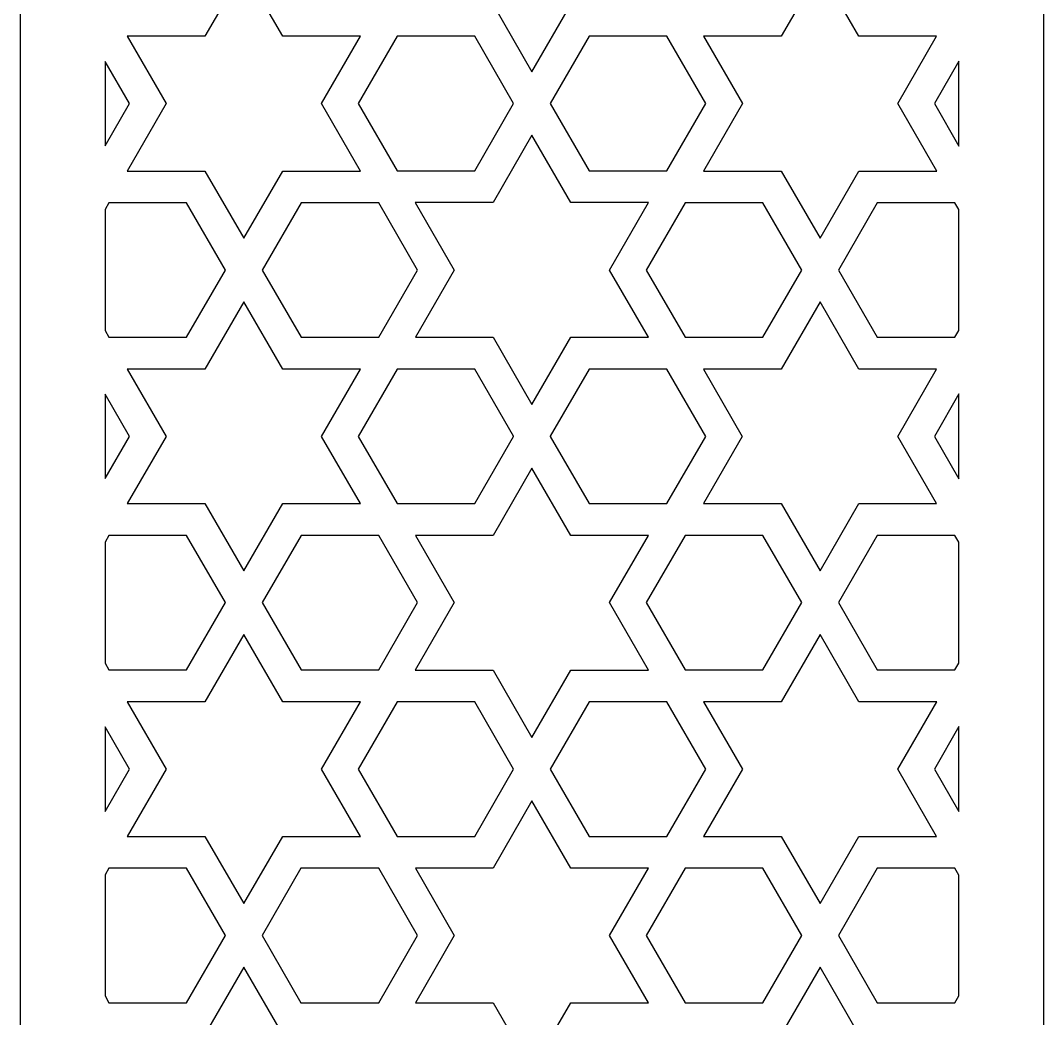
# Model space of a CAD drawing. Header units: millimetres. Extents: x -31 to 31, y -125 to 125.
# Drawn here: x -31.2 to 31.3, y -4.9 to 56 of the extents above; entities that cross this region are included whole.
import ezdxf

# ---------------------------------------------------------------- set-up
doc = ezdxf.new("R2010")
doc.units = ezdxf.units.MM
doc.header["$MEASUREMENT"] = 0
doc.layers.add('layer 1', color=7, linetype='Continuous')

msp = doc.modelspace()

# ---------------------------------------------------------------- linework, layer by layer
at = {"layer": 'layer 1', "color": 250}
for points, knots in [([(-31.2209, 125.1165), (-31.2209, 125.1165), (-31.2209, -124.8834), (-31.2209, -124.8834), (-31.2209, -124.8834), (-31.2209, -124.8834), (31.279, -124.8834), (31.279, -124.8834), (31.279, -124.8834), (31.279, -124.8834), (31.279, 125.1165), (31.279, 125.1165), (31.279, 125.1165), (31.279, 125.1165), (-31.2209, 125.1165), (-31.2209, 125.1165)], [0, 0, 0, 0, 0.2, 0.2, 0.2, 0.2, 0.4, 0.4, 0.4, 0.4, 0.6, 0.6, 0.6, 0.6, 1, 1, 1, 1]), ([(-2.3489, 57.0124), (-2.3489, 57.0124), (-7.0971, 57.0124), (-7.0971, 57.0124), (-7.0971, 57.0124), (-7.0971, 57.0124), (-4.723, 61.1247), (-4.723, 61.1247), (-4.723, 61.1247), (-4.723, 61.1247), (-7.0971, 65.2367), (-7.0971, 65.2367), (-7.0971, 65.2367), (-7.0971, 65.2367), (-2.3489, 65.2367), (-2.3489, 65.2367), (-2.3489, 65.2367), (-2.3489, 65.2367), (0.0252, 69.3487), (0.0252, 69.3487), (0.0252, 69.3487), (0.0252, 69.3487), (2.3994, 65.2367), (2.3994, 65.2367), (2.3994, 65.2367), (2.3994, 65.2367), (7.1473, 65.2367), (7.1473, 65.2367), (7.1473, 65.2367), (7.1473, 65.2367), (4.7734, 61.1247), (4.7734, 61.1247), (4.7734, 61.1247), (4.7734, 61.1247), (7.1473, 57.0124), (7.1473, 57.0124), (7.1473, 57.0124), (7.1473, 57.0124), (2.3994, 57.0124), (2.3994, 57.0124), (2.3994, 57.0124), (2.3994, 57.0124), (0.0252, 52.9004), (0.0252, 52.9004), (0.0252, 52.9004), (0.0252, 52.9004), (-2.3489, 57.0124), (-2.3489, 57.0124)], [0, 0, 0, 0, 0.0769231, 0.0769231, 0.0769231, 0.0769231, 0.1538462, 0.1538462, 0.1538462, 0.1538462, 0.2307692, 0.2307692, 0.2307692, 0.2307692, 0.3076923, 0.3076923, 0.3076923, 0.3076923, 0.3846154, 0.3846154, 0.3846154, 0.3846154, 0.4615385, 0.4615385, 0.4615385, 0.4615385, 0.5384615, 0.5384615, 0.5384615, 0.5384615, 0.6153846, 0.6153846, 0.6153846, 0.6153846, 0.6923077, 0.6923077, 0.6923077, 0.6923077, 0.7692308, 0.7692308, 0.7692308, 0.7692308, 0.8461538, 0.8461538, 0.8461538, 0.8461538, 1, 1, 1, 1]), ([(-15.2023, 55.0742), (-15.2023, 55.0742), (-10.4542, 55.0742), (-10.4542, 55.0742), (-10.4542, 55.0742), (-10.4542, 55.0742), (-12.8282, 50.9623), (-12.8282, 50.9623), (-12.8282, 50.9623), (-12.8282, 50.9623), (-10.4497, 46.8425), (-10.4497, 46.8425), (-10.4497, 46.8425), (-10.4497, 46.8425), (-15.2013, 46.8425), (-15.2013, 46.8425), (-15.2013, 46.8425), (-15.2013, 46.8425), (-17.5755, 42.7305), (-17.5755, 42.7305), (-17.5755, 42.7305), (-17.5755, 42.7305), (-19.9496, 46.8425), (-19.9496, 46.8425), (-19.9496, 46.8425), (-19.9496, 46.8425), (-24.7013, 46.8425), (-24.7013, 46.8425), (-24.7013, 46.8425), (-24.7013, 46.8425), (-22.3227, 50.9623), (-22.3227, 50.9623), (-22.3227, 50.9623), (-22.3227, 50.9623), (-24.6968, 55.0742), (-24.6968, 55.0742), (-24.6968, 55.0742), (-24.6968, 55.0742), (-19.9488, 55.0742), (-19.9488, 55.0742), (-19.9488, 55.0742), (-19.9488, 55.0742), (-17.5754, 59.1848), (-17.5754, 59.1848), (-17.5754, 59.1848), (-17.5754, 59.1848), (-15.2023, 55.0742), (-15.2023, 55.0742)], [0, 0, 0, 0, 0.0769231, 0.0769231, 0.0769231, 0.0769231, 0.1538462, 0.1538462, 0.1538462, 0.1538462, 0.2307692, 0.2307692, 0.2307692, 0.2307692, 0.3076923, 0.3076923, 0.3076923, 0.3076923, 0.3846154, 0.3846154, 0.3846154, 0.3846154, 0.4615385, 0.4615385, 0.4615385, 0.4615385, 0.5384615, 0.5384615, 0.5384615, 0.5384615, 0.6153846, 0.6153846, 0.6153846, 0.6153846, 0.6923077, 0.6923077, 0.6923077, 0.6923077, 0.7692308, 0.7692308, 0.7692308, 0.7692308, 0.8461538, 0.8461538, 0.8461538, 0.8461538, 1, 1, 1, 1]), ([(15.252, 46.8425), (15.252, 46.8425), (10.5001, 46.8425), (10.5001, 46.8425), (10.5001, 46.8425), (10.5001, 46.8425), (12.8788, 50.9623), (12.8788, 50.9623), (12.8788, 50.9623), (12.8788, 50.9623), (10.5046, 55.0742), (10.5046, 55.0742), (10.5046, 55.0742), (10.5046, 55.0742), (15.2527, 55.0742), (15.2527, 55.0742), (15.2527, 55.0742), (15.2527, 55.0742), (17.6258, 59.1848), (17.6258, 59.1848), (17.6258, 59.1848), (17.6258, 59.1848), (19.9993, 55.0742), (19.9993, 55.0742), (19.9993, 55.0742), (19.9993, 55.0742), (24.7473, 55.0742), (24.7473, 55.0742), (24.7473, 55.0742), (24.7473, 55.0742), (22.3732, 50.9623), (22.3732, 50.9623), (22.3732, 50.9623), (22.3732, 50.9623), (24.7516, 46.8425), (24.7516, 46.8425), (24.7516, 46.8425), (24.7516, 46.8425), (20, 46.8425), (20, 46.8425), (20, 46.8425), (20, 46.8425), (17.6258, 42.7305), (17.6258, 42.7305), (17.6258, 42.7305), (17.6258, 42.7305), (15.252, 46.8425), (15.252, 46.8425)], [0, 0, 0, 0, 0.0769231, 0.0769231, 0.0769231, 0.0769231, 0.1538462, 0.1538462, 0.1538462, 0.1538462, 0.2307692, 0.2307692, 0.2307692, 0.2307692, 0.3076923, 0.3076923, 0.3076923, 0.3076923, 0.3846154, 0.3846154, 0.3846154, 0.3846154, 0.4615385, 0.4615385, 0.4615385, 0.4615385, 0.5384615, 0.5384615, 0.5384615, 0.5384615, 0.6153846, 0.6153846, 0.6153846, 0.6153846, 0.6923077, 0.6923077, 0.6923077, 0.6923077, 0.7692308, 0.7692308, 0.7692308, 0.7692308, 0.8461538, 0.8461538, 0.8461538, 0.8461538, 1, 1, 1, 1]), ([(-8.216, 55.0742), (-8.216, 55.0742), (-3.4679, 55.0742), (-3.4679, 55.0742), (-3.4679, 55.0742), (-3.4679, 55.0742), (-1.0939, 50.9623), (-1.0939, 50.9623), (-1.0939, 50.9623), (-1.0939, 50.9623), (-1.0941, 50.9623), (-1.0941, 50.9623), (-1.0941, 50.9623), (-1.0941, 50.9623), (-1.0939, 50.9619), (-1.0939, 50.9619), (-1.0939, 50.9619), (-1.0939, 50.9619), (-3.4679, 46.8506), (-3.4679, 46.8506), (-3.4679, 46.8506), (-3.4679, 46.8506), (-8.216, 46.8506), (-8.216, 46.8506), (-8.216, 46.8506), (-8.216, 46.8506), (-10.5901, 50.9623), (-10.5901, 50.9623), (-10.5901, 50.9623), (-10.5901, 50.9623), (-8.216, 55.0742), (-8.216, 55.0742)], [0, 0, 0, 0, 0.1111111, 0.1111111, 0.1111111, 0.1111111, 0.2222222, 0.2222222, 0.2222222, 0.2222222, 0.3333333, 0.3333333, 0.3333333, 0.3333333, 0.4444444, 0.4444444, 0.4444444, 0.4444444, 0.5555556, 0.5555556, 0.5555556, 0.5555556, 0.6666667, 0.6666667, 0.6666667, 0.6666667, 0.7777778, 0.7777778, 0.7777778, 0.7777778, 1, 1, 1, 1]), ([(8.2663, 46.8506), (8.2663, 46.8506), (3.5184, 46.8506), (3.5184, 46.8506), (3.5184, 46.8506), (3.5184, 46.8506), (1.1443, 50.9623), (1.1443, 50.9623), (1.1443, 50.9623), (1.1443, 50.9623), (3.5184, 55.0742), (3.5184, 55.0742), (3.5184, 55.0742), (3.5184, 55.0742), (8.2663, 55.0742), (8.2663, 55.0742), (8.2663, 55.0742), (8.2663, 55.0742), (10.6405, 50.9623), (10.6405, 50.9623), (10.6405, 50.9623), (10.6405, 50.9623), (8.2663, 46.8506), (8.2663, 46.8506)], [0, 0, 0, 0, 0.1428571, 0.1428571, 0.1428571, 0.1428571, 0.2857143, 0.2857143, 0.2857143, 0.2857143, 0.4285714, 0.4285714, 0.4285714, 0.4285714, 0.5714286, 0.5714286, 0.5714286, 0.5714286, 0.7142857, 0.7142857, 0.7142857, 0.7142857, 1, 1, 1, 1]), ([(-26.052, 53.5446), (-26.052, 53.5446), (-24.5611, 50.9623), (-24.5611, 50.9623), (-24.5611, 50.9623), (-24.5611, 50.9623), (-26.052, 48.3799), (-26.052, 48.3799), (-26.052, 48.3799), (-26.052, 48.3799), (-26.052, 53.5446), (-26.052, 53.5446)], [0, 0, 0, 0, 0.25, 0.25, 0.25, 0.25, 0.5, 0.5, 0.5, 0.5, 1, 1, 1, 1]), ([(26.1101, 48.3662), (26.1101, 48.3662), (24.6115, 50.9623), (24.6115, 50.9623), (24.6115, 50.9623), (24.6115, 50.9623), (26.1101, 53.5584), (26.1101, 53.5584), (26.1101, 53.5584), (26.1101, 53.5584), (26.1101, 48.3662), (26.1101, 48.3662)], [0, 0, 0, 0, 0.25, 0.25, 0.25, 0.25, 0.5, 0.5, 0.5, 0.5, 1, 1, 1, 1]), ([(-2.3481, 36.6804), (-2.3481, 36.6804), (-7.0961, 36.6804), (-7.0961, 36.6804), (-7.0961, 36.6804), (-7.0961, 36.6804), (-4.7219, 40.7924), (-4.7219, 40.7924), (-4.7219, 40.7924), (-4.7219, 40.7924), (-7.1006, 44.9121), (-7.1006, 44.9121), (-7.1006, 44.9121), (-7.1006, 44.9121), (-2.3489, 44.9121), (-2.3489, 44.9121), (-2.3489, 44.9121), (-2.3489, 44.9121), (0.0252, 49.0241), (0.0252, 49.0241), (0.0252, 49.0241), (0.0252, 49.0241), (2.3994, 44.9121), (2.3994, 44.9121), (2.3994, 44.9121), (2.3994, 44.9121), (7.1511, 44.9121), (7.1511, 44.9121), (7.1511, 44.9121), (7.1511, 44.9121), (4.7727, 40.7924), (4.7727, 40.7924), (4.7727, 40.7924), (4.7727, 40.7924), (7.1466, 36.6804), (7.1466, 36.6804), (7.1466, 36.6804), (7.1466, 36.6804), (2.3984, 36.6804), (2.3984, 36.6804), (2.3984, 36.6804), (2.3984, 36.6804), (0.0253, 32.5698), (0.0253, 32.5698), (0.0253, 32.5698), (0.0253, 32.5698), (-2.3481, 36.6804), (-2.3481, 36.6804)], [0, 0, 0, 0, 0.0769231, 0.0769231, 0.0769231, 0.0769231, 0.1538462, 0.1538462, 0.1538462, 0.1538462, 0.2307692, 0.2307692, 0.2307692, 0.2307692, 0.3076923, 0.3076923, 0.3076923, 0.3076923, 0.3846154, 0.3846154, 0.3846154, 0.3846154, 0.4615385, 0.4615385, 0.4615385, 0.4615385, 0.5384615, 0.5384615, 0.5384615, 0.5384615, 0.6153846, 0.6153846, 0.6153846, 0.6153846, 0.6923077, 0.6923077, 0.6923077, 0.6923077, 0.7692308, 0.7692308, 0.7692308, 0.7692308, 0.8461538, 0.8461538, 0.8461538, 0.8461538, 1, 1, 1, 1]), ([(-26.052, 44.4969), (-26.052, 44.4969), (-25.8167, 44.9044), (-25.8167, 44.9044), (-25.8167, 44.9044), (-25.8167, 44.9044), (-21.0686, 44.9044), (-21.0686, 44.9044), (-21.0686, 44.9044), (-21.0686, 44.9044), (-18.6946, 40.7924), (-18.6946, 40.7924), (-18.6946, 40.7924), (-18.6946, 40.7924), (-18.6948, 40.7924), (-18.6948, 40.7924), (-18.6948, 40.7924), (-18.6948, 40.7924), (-18.6946, 40.792), (-18.6946, 40.792), (-18.6946, 40.792), (-18.6946, 40.792), (-21.0686, 36.6804), (-21.0686, 36.6804), (-21.0686, 36.6804), (-21.0686, 36.6804), (-25.8167, 36.6804), (-25.8167, 36.6804), (-25.8167, 36.6804), (-25.8167, 36.6804), (-26.052, 37.0879), (-26.052, 37.0879), (-26.052, 37.0879), (-26.052, 37.0879), (-26.052, 44.4969), (-26.052, 44.4969)], [0, 0, 0, 0, 0.1, 0.1, 0.1, 0.1, 0.2, 0.2, 0.2, 0.2, 0.3, 0.3, 0.3, 0.3, 0.4, 0.4, 0.4, 0.4, 0.5, 0.5, 0.5, 0.5, 0.6, 0.6, 0.6, 0.6, 0.7, 0.7, 0.7, 0.7, 0.8, 0.8, 0.8, 0.8, 1, 1, 1, 1]), ([(-6.9604, 40.7924), (-6.9604, 40.7924), (-9.3343, 36.6804), (-9.3343, 36.6804), (-9.3343, 36.6804), (-9.3343, 36.6804), (-14.0823, 36.6804), (-14.0823, 36.6804), (-14.0823, 36.6804), (-14.0823, 36.6804), (-16.4564, 40.7924), (-16.4564, 40.7924), (-16.4564, 40.7924), (-16.4564, 40.7924), (-14.0823, 44.9044), (-14.0823, 44.9044), (-14.0823, 44.9044), (-14.0823, 44.9044), (-9.3343, 44.9044), (-9.3343, 44.9044), (-9.3343, 44.9044), (-9.3343, 44.9044), (-6.9604, 40.7924), (-6.9604, 40.7924)], [0, 0, 0, 0, 0.1428571, 0.1428571, 0.1428571, 0.1428571, 0.2857143, 0.2857143, 0.2857143, 0.2857143, 0.4285714, 0.4285714, 0.4285714, 0.4285714, 0.5714286, 0.5714286, 0.5714286, 0.5714286, 0.7142857, 0.7142857, 0.7142857, 0.7142857, 1, 1, 1, 1]), ([(7.0107, 40.7924), (7.0107, 40.7924), (9.3846, 44.9044), (9.3846, 44.9044), (9.3846, 44.9044), (9.3846, 44.9044), (14.133, 44.9044), (14.133, 44.9044), (14.133, 44.9044), (14.133, 44.9044), (16.5068, 40.7924), (16.5068, 40.7924), (16.5068, 40.7924), (16.5068, 40.7924), (14.133, 36.6804), (14.133, 36.6804), (14.133, 36.6804), (14.133, 36.6804), (9.3846, 36.6804), (9.3846, 36.6804), (9.3846, 36.6804), (9.3846, 36.6804), (7.0107, 40.7924), (7.0107, 40.7924)], [0, 0, 0, 0, 0.1428571, 0.1428571, 0.1428571, 0.1428571, 0.2857143, 0.2857143, 0.2857143, 0.2857143, 0.4285714, 0.4285714, 0.4285714, 0.4285714, 0.5714286, 0.5714286, 0.5714286, 0.5714286, 0.7142857, 0.7142857, 0.7142857, 0.7142857, 1, 1, 1, 1]), ([(26.1101, 37.1013), (26.1101, 37.1013), (25.8671, 36.6804), (25.8671, 36.6804), (25.8671, 36.6804), (25.8671, 36.6804), (21.119, 36.6804), (21.119, 36.6804), (21.119, 36.6804), (21.119, 36.6804), (18.7448, 40.7924), (18.7448, 40.7924), (18.7448, 40.7924), (18.7448, 40.7924), (21.119, 44.9044), (21.119, 44.9044), (21.119, 44.9044), (21.119, 44.9044), (25.8671, 44.9044), (25.8671, 44.9044), (25.8671, 44.9044), (25.8671, 44.9044), (26.1101, 44.4831), (26.1101, 44.4831), (26.1101, 44.4831), (26.1101, 44.4831), (26.1101, 37.1013), (26.1101, 37.1013)], [0, 0, 0, 0, 0.125, 0.125, 0.125, 0.125, 0.25, 0.25, 0.25, 0.25, 0.375, 0.375, 0.375, 0.375, 0.5, 0.5, 0.5, 0.5, 0.625, 0.625, 0.625, 0.625, 0.75, 0.75, 0.75, 0.75, 1, 1, 1, 1]), ([(-15.2013, 34.7422), (-15.2013, 34.7422), (-10.4534, 34.7422), (-10.4534, 34.7422), (-10.4534, 34.7422), (-10.4534, 34.7422), (-12.8273, 30.6303), (-12.8273, 30.6303), (-12.8273, 30.6303), (-12.8273, 30.6303), (-10.4534, 26.5179), (-10.4534, 26.5179), (-10.4534, 26.5179), (-10.4534, 26.5179), (-15.2013, 26.5179), (-15.2013, 26.5179), (-15.2013, 26.5179), (-15.2013, 26.5179), (-17.5755, 22.406), (-17.5755, 22.406), (-17.5755, 22.406), (-17.5755, 22.406), (-19.9496, 26.5179), (-19.9496, 26.5179), (-19.9496, 26.5179), (-19.9496, 26.5179), (-24.6978, 26.5179), (-24.6978, 26.5179), (-24.6978, 26.5179), (-24.6978, 26.5179), (-22.3238, 30.6303), (-22.3238, 30.6303), (-22.3238, 30.6303), (-22.3238, 30.6303), (-24.6978, 34.7422), (-24.6978, 34.7422), (-24.6978, 34.7422), (-24.6978, 34.7422), (-19.9496, 34.7422), (-19.9496, 34.7422), (-19.9496, 34.7422), (-19.9496, 34.7422), (-17.5755, 38.8539), (-17.5755, 38.8539), (-17.5755, 38.8539), (-17.5755, 38.8539), (-15.2013, 34.7422), (-15.2013, 34.7422)], [0, 0, 0, 0, 0.0769231, 0.0769231, 0.0769231, 0.0769231, 0.1538462, 0.1538462, 0.1538462, 0.1538462, 0.2307692, 0.2307692, 0.2307692, 0.2307692, 0.3076923, 0.3076923, 0.3076923, 0.3076923, 0.3846154, 0.3846154, 0.3846154, 0.3846154, 0.4615385, 0.4615385, 0.4615385, 0.4615385, 0.5384615, 0.5384615, 0.5384615, 0.5384615, 0.6153846, 0.6153846, 0.6153846, 0.6153846, 0.6923077, 0.6923077, 0.6923077, 0.6923077, 0.7692308, 0.7692308, 0.7692308, 0.7692308, 0.8461538, 0.8461538, 0.8461538, 0.8461538, 1, 1, 1, 1]), ([(15.252, 26.5179), (15.252, 26.5179), (10.5036, 26.5179), (10.5036, 26.5179), (10.5036, 26.5179), (10.5036, 26.5179), (12.8778, 30.6303), (12.8778, 30.6303), (12.8778, 30.6303), (12.8778, 30.6303), (10.5036, 34.7422), (10.5036, 34.7422), (10.5036, 34.7422), (10.5036, 34.7422), (15.252, 34.7422), (15.252, 34.7422), (15.252, 34.7422), (15.252, 34.7422), (17.6258, 38.8539), (17.6258, 38.8539), (17.6258, 38.8539), (17.6258, 38.8539), (20, 34.7422), (20, 34.7422), (20, 34.7422), (20, 34.7422), (24.7481, 34.7422), (24.7481, 34.7422), (24.7481, 34.7422), (24.7481, 34.7422), (22.3742, 30.6303), (22.3742, 30.6303), (22.3742, 30.6303), (22.3742, 30.6303), (24.7481, 26.5179), (24.7481, 26.5179), (24.7481, 26.5179), (24.7481, 26.5179), (20, 26.5179), (20, 26.5179), (20, 26.5179), (20, 26.5179), (17.6258, 22.406), (17.6258, 22.406), (17.6258, 22.406), (17.6258, 22.406), (15.252, 26.5179), (15.252, 26.5179)], [0, 0, 0, 0, 0.0769231, 0.0769231, 0.0769231, 0.0769231, 0.1538462, 0.1538462, 0.1538462, 0.1538462, 0.2307692, 0.2307692, 0.2307692, 0.2307692, 0.3076923, 0.3076923, 0.3076923, 0.3076923, 0.3846154, 0.3846154, 0.3846154, 0.3846154, 0.4615385, 0.4615385, 0.4615385, 0.4615385, 0.5384615, 0.5384615, 0.5384615, 0.5384615, 0.6153846, 0.6153846, 0.6153846, 0.6153846, 0.6923077, 0.6923077, 0.6923077, 0.6923077, 0.7692308, 0.7692308, 0.7692308, 0.7692308, 0.8461538, 0.8461538, 0.8461538, 0.8461538, 1, 1, 1, 1]), ([(-8.2152, 34.7422), (-8.2152, 34.7422), (-3.467, 34.7422), (-3.467, 34.7422), (-3.467, 34.7422), (-3.467, 34.7422), (-1.0939, 30.6313), (-1.0939, 30.6313), (-1.0939, 30.6313), (-1.0939, 30.6313), (-1.0946, 30.6303), (-1.0946, 30.6303), (-1.0946, 30.6303), (-1.0946, 30.6303), (-1.0939, 30.6289), (-1.0939, 30.6289), (-1.0939, 30.6289), (-1.0939, 30.6289), (-3.467, 26.5179), (-3.467, 26.5179), (-3.467, 26.5179), (-3.467, 26.5179), (-8.2152, 26.5179), (-8.2152, 26.5179), (-8.2152, 26.5179), (-8.2152, 26.5179), (-10.5893, 30.6303), (-10.5893, 30.6303), (-10.5893, 30.6303), (-10.5893, 30.6303), (-8.2152, 34.7422), (-8.2152, 34.7422)], [0, 0, 0, 0, 0.1111111, 0.1111111, 0.1111111, 0.1111111, 0.2222222, 0.2222222, 0.2222222, 0.2222222, 0.3333333, 0.3333333, 0.3333333, 0.3333333, 0.4444444, 0.4444444, 0.4444444, 0.4444444, 0.5555556, 0.5555556, 0.5555556, 0.5555556, 0.6666667, 0.6666667, 0.6666667, 0.6666667, 0.7777778, 0.7777778, 0.7777778, 0.7777778, 1, 1, 1, 1]), ([(8.2656, 26.5179), (8.2656, 26.5179), (3.5174, 26.5179), (3.5174, 26.5179), (3.5174, 26.5179), (3.5174, 26.5179), (1.1443, 30.6285), (1.1443, 30.6285), (1.1443, 30.6285), (1.1443, 30.6285), (1.1453, 30.6303), (1.1453, 30.6303), (1.1453, 30.6303), (1.1453, 30.6303), (1.1443, 30.6317), (1.1443, 30.6317), (1.1443, 30.6317), (1.1443, 30.6317), (3.5174, 34.7422), (3.5174, 34.7422), (3.5174, 34.7422), (3.5174, 34.7422), (8.2656, 34.7422), (8.2656, 34.7422), (8.2656, 34.7422), (8.2656, 34.7422), (10.6398, 30.6303), (10.6398, 30.6303), (10.6398, 30.6303), (10.6398, 30.6303), (8.2656, 26.5179), (8.2656, 26.5179)], [0, 0, 0, 0, 0.1111111, 0.1111111, 0.1111111, 0.1111111, 0.2222222, 0.2222222, 0.2222222, 0.2222222, 0.3333333, 0.3333333, 0.3333333, 0.3333333, 0.4444444, 0.4444444, 0.4444444, 0.4444444, 0.5555556, 0.5555556, 0.5555556, 0.5555556, 0.6666667, 0.6666667, 0.6666667, 0.6666667, 0.7777778, 0.7777778, 0.7777778, 0.7777778, 1, 1, 1, 1]), ([(-26.052, 33.2112), (-26.052, 33.2112), (-24.5617, 30.6303), (-24.5617, 30.6303), (-24.5617, 30.6303), (-24.5617, 30.6303), (-26.052, 28.049), (-26.052, 28.049), (-26.052, 28.049), (-26.052, 28.049), (-26.052, 33.2112), (-26.052, 33.2112)], [0, 0, 0, 0, 0.25, 0.25, 0.25, 0.25, 0.5, 0.5, 0.5, 0.5, 1, 1, 1, 1]), ([(26.1101, 28.0356), (26.1101, 28.0356), (24.6122, 30.6303), (24.6122, 30.6303), (24.6122, 30.6303), (24.6122, 30.6303), (26.1101, 33.2249), (26.1101, 33.2249), (26.1101, 33.2249), (26.1101, 33.2249), (26.1101, 28.0356), (26.1101, 28.0356)], [0, 0, 0, 0, 0.25, 0.25, 0.25, 0.25, 0.5, 0.5, 0.5, 0.5, 1, 1, 1, 1]), ([(-2.3489, 16.3481), (-2.3489, 16.3481), (-7.1005, 16.3481), (-7.1005, 16.3481), (-7.1005, 16.3481), (-7.1005, 16.3481), (-4.7219, 20.4678), (-4.7219, 20.4678), (-4.7219, 20.4678), (-4.7219, 20.4678), (-7.0961, 24.5798), (-7.0961, 24.5798), (-7.0961, 24.5798), (-7.0961, 24.5798), (-2.3481, 24.5798), (-2.3481, 24.5798), (-2.3481, 24.5798), (-2.3481, 24.5798), (0.0253, 28.6903), (0.0253, 28.6903), (0.0253, 28.6903), (0.0253, 28.6903), (2.3984, 24.5798), (2.3984, 24.5798), (2.3984, 24.5798), (2.3984, 24.5798), (7.1466, 24.5798), (7.1466, 24.5798), (7.1466, 24.5798), (7.1466, 24.5798), (4.7727, 20.4678), (4.7727, 20.4678), (4.7727, 20.4678), (4.7727, 20.4678), (7.1511, 16.3481), (7.1511, 16.3481), (7.1511, 16.3481), (7.1511, 16.3481), (2.3994, 16.3481), (2.3994, 16.3481), (2.3994, 16.3481), (2.3994, 16.3481), (0.0252, 12.2361), (0.0252, 12.2361), (0.0252, 12.2361), (0.0252, 12.2361), (-2.3489, 16.3481), (-2.3489, 16.3481)], [0, 0, 0, 0, 0.0769231, 0.0769231, 0.0769231, 0.0769231, 0.1538462, 0.1538462, 0.1538462, 0.1538462, 0.2307692, 0.2307692, 0.2307692, 0.2307692, 0.3076923, 0.3076923, 0.3076923, 0.3076923, 0.3846154, 0.3846154, 0.3846154, 0.3846154, 0.4615385, 0.4615385, 0.4615385, 0.4615385, 0.5384615, 0.5384615, 0.5384615, 0.5384615, 0.6153846, 0.6153846, 0.6153846, 0.6153846, 0.6923077, 0.6923077, 0.6923077, 0.6923077, 0.7692308, 0.7692308, 0.7692308, 0.7692308, 0.8461538, 0.8461538, 0.8461538, 0.8461538, 1, 1, 1, 1]), ([(-26.052, 24.1723), (-26.052, 24.1723), (-25.8167, 24.5798), (-25.8167, 24.5798), (-25.8167, 24.5798), (-25.8167, 24.5798), (-21.0686, 24.5798), (-21.0686, 24.5798), (-21.0686, 24.5798), (-21.0686, 24.5798), (-18.6946, 20.4678), (-18.6946, 20.4678), (-18.6946, 20.4678), (-18.6946, 20.4678), (-18.6948, 20.4678), (-18.6948, 20.4678), (-18.6948, 20.4678), (-18.6948, 20.4678), (-18.6946, 20.4674), (-18.6946, 20.4674), (-18.6946, 20.4674), (-18.6946, 20.4674), (-21.0686, 16.3558), (-21.0686, 16.3558), (-21.0686, 16.3558), (-21.0686, 16.3558), (-25.8167, 16.3558), (-25.8167, 16.3558), (-25.8167, 16.3558), (-25.8167, 16.3558), (-26.052, 16.7629), (-26.052, 16.7629), (-26.052, 16.7629), (-26.052, 16.7629), (-26.052, 24.1723), (-26.052, 24.1723)], [0, 0, 0, 0, 0.1, 0.1, 0.1, 0.1, 0.2, 0.2, 0.2, 0.2, 0.3, 0.3, 0.3, 0.3, 0.4, 0.4, 0.4, 0.4, 0.5, 0.5, 0.5, 0.5, 0.6, 0.6, 0.6, 0.6, 0.7, 0.7, 0.7, 0.7, 0.8, 0.8, 0.8, 0.8, 1, 1, 1, 1]), ([(-6.9604, 20.4678), (-6.9604, 20.4678), (-9.3343, 16.3558), (-9.3343, 16.3558), (-9.3343, 16.3558), (-9.3343, 16.3558), (-14.0823, 16.3558), (-14.0823, 16.3558), (-14.0823, 16.3558), (-14.0823, 16.3558), (-16.4564, 20.4678), (-16.4564, 20.4678), (-16.4564, 20.4678), (-16.4564, 20.4678), (-14.0823, 24.5798), (-14.0823, 24.5798), (-14.0823, 24.5798), (-14.0823, 24.5798), (-9.3343, 24.5798), (-9.3343, 24.5798), (-9.3343, 24.5798), (-9.3343, 24.5798), (-6.9604, 20.4678), (-6.9604, 20.4678)], [0, 0, 0, 0, 0.1428571, 0.1428571, 0.1428571, 0.1428571, 0.2857143, 0.2857143, 0.2857143, 0.2857143, 0.4285714, 0.4285714, 0.4285714, 0.4285714, 0.5714286, 0.5714286, 0.5714286, 0.5714286, 0.7142857, 0.7142857, 0.7142857, 0.7142857, 1, 1, 1, 1]), ([(7.0107, 20.4678), (7.0107, 20.4678), (9.3846, 24.5798), (9.3846, 24.5798), (9.3846, 24.5798), (9.3846, 24.5798), (14.133, 24.5798), (14.133, 24.5798), (14.133, 24.5798), (14.133, 24.5798), (16.5068, 20.4678), (16.5068, 20.4678), (16.5068, 20.4678), (16.5068, 20.4678), (14.133, 16.3558), (14.133, 16.3558), (14.133, 16.3558), (14.133, 16.3558), (9.3846, 16.3558), (9.3846, 16.3558), (9.3846, 16.3558), (9.3846, 16.3558), (7.0107, 20.4678), (7.0107, 20.4678)], [0, 0, 0, 0, 0.1428571, 0.1428571, 0.1428571, 0.1428571, 0.2857143, 0.2857143, 0.2857143, 0.2857143, 0.4285714, 0.4285714, 0.4285714, 0.4285714, 0.5714286, 0.5714286, 0.5714286, 0.5714286, 0.7142857, 0.7142857, 0.7142857, 0.7142857, 1, 1, 1, 1]), ([(26.1101, 16.7767), (26.1101, 16.7767), (25.8671, 16.3558), (25.8671, 16.3558), (25.8671, 16.3558), (25.8671, 16.3558), (21.119, 16.3558), (21.119, 16.3558), (21.119, 16.3558), (21.119, 16.3558), (18.7448, 20.4678), (18.7448, 20.4678), (18.7448, 20.4678), (18.7448, 20.4678), (21.119, 24.5798), (21.119, 24.5798), (21.119, 24.5798), (21.119, 24.5798), (25.8671, 24.5798), (25.8671, 24.5798), (25.8671, 24.5798), (25.8671, 24.5798), (26.1101, 24.1589), (26.1101, 24.1589), (26.1101, 24.1589), (26.1101, 24.1589), (26.1101, 16.7767), (26.1101, 16.7767)], [0, 0, 0, 0, 0.125, 0.125, 0.125, 0.125, 0.25, 0.25, 0.25, 0.25, 0.375, 0.375, 0.375, 0.375, 0.5, 0.5, 0.5, 0.5, 0.625, 0.625, 0.625, 0.625, 0.75, 0.75, 0.75, 0.75, 1, 1, 1, 1]), ([(-15.2013, 14.4173), (-15.2013, 14.4173), (-10.4498, 14.4173), (-10.4498, 14.4173), (-10.4498, 14.4173), (-10.4498, 14.4173), (-12.8282, 10.2979), (-12.8282, 10.2979), (-12.8282, 10.2979), (-12.8282, 10.2979), (-10.4542, 6.1859), (-10.4542, 6.1859), (-10.4542, 6.1859), (-10.4542, 6.1859), (-15.2023, 6.1859), (-15.2023, 6.1859), (-15.2023, 6.1859), (-15.2023, 6.1859), (-17.5754, 2.0754), (-17.5754, 2.0754), (-17.5754, 2.0754), (-17.5754, 2.0754), (-19.9488, 6.1859), (-19.9488, 6.1859), (-19.9488, 6.1859), (-19.9488, 6.1859), (-24.6968, 6.1859), (-24.6968, 6.1859), (-24.6968, 6.1859), (-24.6968, 6.1859), (-22.3227, 10.2979), (-22.3227, 10.2979), (-22.3227, 10.2979), (-22.3227, 10.2979), (-24.7012, 14.4173), (-24.7012, 14.4173), (-24.7012, 14.4173), (-24.7012, 14.4173), (-19.9496, 14.4173), (-19.9496, 14.4173), (-19.9496, 14.4173), (-19.9496, 14.4173), (-17.5755, 18.5293), (-17.5755, 18.5293), (-17.5755, 18.5293), (-17.5755, 18.5293), (-15.2013, 14.4173), (-15.2013, 14.4173)], [0, 0, 0, 0, 0.0769231, 0.0769231, 0.0769231, 0.0769231, 0.1538462, 0.1538462, 0.1538462, 0.1538462, 0.2307692, 0.2307692, 0.2307692, 0.2307692, 0.3076923, 0.3076923, 0.3076923, 0.3076923, 0.3846154, 0.3846154, 0.3846154, 0.3846154, 0.4615385, 0.4615385, 0.4615385, 0.4615385, 0.5384615, 0.5384615, 0.5384615, 0.5384615, 0.6153846, 0.6153846, 0.6153846, 0.6153846, 0.6923077, 0.6923077, 0.6923077, 0.6923077, 0.7692308, 0.7692308, 0.7692308, 0.7692308, 0.8461538, 0.8461538, 0.8461538, 0.8461538, 1, 1, 1, 1]), ([(15.2527, 6.1859), (15.2527, 6.1859), (10.5046, 6.1859), (10.5046, 6.1859), (10.5046, 6.1859), (10.5046, 6.1859), (12.8788, 10.2979), (12.8788, 10.2979), (12.8788, 10.2979), (12.8788, 10.2979), (10.5004, 14.4173), (10.5004, 14.4173), (10.5004, 14.4173), (10.5004, 14.4173), (15.252, 14.4173), (15.252, 14.4173), (15.252, 14.4173), (15.252, 14.4173), (17.6258, 18.5293), (17.6258, 18.5293), (17.6258, 18.5293), (17.6258, 18.5293), (20, 14.4173), (20, 14.4173), (20, 14.4173), (20, 14.4173), (24.7516, 14.4173), (24.7516, 14.4173), (24.7516, 14.4173), (24.7516, 14.4173), (22.3732, 10.2979), (22.3732, 10.2979), (22.3732, 10.2979), (22.3732, 10.2979), (24.747, 6.1859), (24.747, 6.1859), (24.747, 6.1859), (24.747, 6.1859), (19.9993, 6.1859), (19.9993, 6.1859), (19.9993, 6.1859), (19.9993, 6.1859), (17.6258, 2.0754), (17.6258, 2.0754), (17.6258, 2.0754), (17.6258, 2.0754), (15.2527, 6.1859), (15.2527, 6.1859)], [0, 0, 0, 0, 0.0769231, 0.0769231, 0.0769231, 0.0769231, 0.1538462, 0.1538462, 0.1538462, 0.1538462, 0.2307692, 0.2307692, 0.2307692, 0.2307692, 0.3076923, 0.3076923, 0.3076923, 0.3076923, 0.3846154, 0.3846154, 0.3846154, 0.3846154, 0.4615385, 0.4615385, 0.4615385, 0.4615385, 0.5384615, 0.5384615, 0.5384615, 0.5384615, 0.6153846, 0.6153846, 0.6153846, 0.6153846, 0.6923077, 0.6923077, 0.6923077, 0.6923077, 0.7692308, 0.7692308, 0.7692308, 0.7692308, 0.8461538, 0.8461538, 0.8461538, 0.8461538, 1, 1, 1, 1]), ([(-8.216, 14.4099), (-8.216, 14.4099), (-3.4679, 14.4099), (-3.4679, 14.4099), (-3.4679, 14.4099), (-3.4679, 14.4099), (-1.0939, 10.2979), (-1.0939, 10.2979), (-1.0939, 10.2979), (-1.0939, 10.2979), (-1.0941, 10.2979), (-1.0941, 10.2979), (-1.0941, 10.2979), (-1.0941, 10.2979), (-1.0939, 10.2976), (-1.0939, 10.2976), (-1.0939, 10.2976), (-1.0939, 10.2976), (-3.4679, 6.1859), (-3.4679, 6.1859), (-3.4679, 6.1859), (-3.4679, 6.1859), (-8.216, 6.1859), (-8.216, 6.1859), (-8.216, 6.1859), (-8.216, 6.1859), (-10.5901, 10.2979), (-10.5901, 10.2979), (-10.5901, 10.2979), (-10.5901, 10.2979), (-8.216, 14.4099), (-8.216, 14.4099)], [0, 0, 0, 0, 0.1111111, 0.1111111, 0.1111111, 0.1111111, 0.2222222, 0.2222222, 0.2222222, 0.2222222, 0.3333333, 0.3333333, 0.3333333, 0.3333333, 0.4444444, 0.4444444, 0.4444444, 0.4444444, 0.5555556, 0.5555556, 0.5555556, 0.5555556, 0.6666667, 0.6666667, 0.6666667, 0.6666667, 0.7777778, 0.7777778, 0.7777778, 0.7777778, 1, 1, 1, 1]), ([(8.2663, 6.1859), (8.2663, 6.1859), (3.5184, 6.1859), (3.5184, 6.1859), (3.5184, 6.1859), (3.5184, 6.1859), (1.1443, 10.2979), (1.1443, 10.2979), (1.1443, 10.2979), (1.1443, 10.2979), (3.5184, 14.4099), (3.5184, 14.4099), (3.5184, 14.4099), (3.5184, 14.4099), (8.2663, 14.4099), (8.2663, 14.4099), (8.2663, 14.4099), (8.2663, 14.4099), (10.6405, 10.2979), (10.6405, 10.2979), (10.6405, 10.2979), (10.6405, 10.2979), (8.2663, 6.1859), (8.2663, 6.1859)], [0, 0, 0, 0, 0.1428571, 0.1428571, 0.1428571, 0.1428571, 0.2857143, 0.2857143, 0.2857143, 0.2857143, 0.4285714, 0.4285714, 0.4285714, 0.4285714, 0.5714286, 0.5714286, 0.5714286, 0.5714286, 0.7142857, 0.7142857, 0.7142857, 0.7142857, 1, 1, 1, 1]), ([(-26.052, 12.8803), (-26.052, 12.8803), (-24.5611, 10.2979), (-24.5611, 10.2979), (-24.5611, 10.2979), (-24.5611, 10.2979), (-26.052, 7.7156), (-26.052, 7.7156), (-26.052, 7.7156), (-26.052, 7.7156), (-26.052, 12.8803), (-26.052, 12.8803)], [0, 0, 0, 0, 0.25, 0.25, 0.25, 0.25, 0.5, 0.5, 0.5, 0.5, 1, 1, 1, 1]), ([(26.1101, 7.7018), (26.1101, 7.7018), (24.6115, 10.2979), (24.6115, 10.2979), (24.6115, 10.2979), (24.6115, 10.2979), (26.1101, 12.894), (26.1101, 12.894), (26.1101, 12.894), (26.1101, 12.894), (26.1101, 7.7018), (26.1101, 7.7018)], [0, 0, 0, 0, 0.25, 0.25, 0.25, 0.25, 0.5, 0.5, 0.5, 0.5, 1, 1, 1, 1]), ([(-2.3489, -3.9765), (-2.3489, -3.9765), (-7.0971, -3.9765), (-7.0971, -3.9765), (-7.0971, -3.9765), (-7.0971, -3.9765), (-4.723, 0.1358), (-4.723, 0.1358), (-4.723, 0.1358), (-4.723, 0.1358), (-7.0971, 4.2478), (-7.0971, 4.2478), (-7.0971, 4.2478), (-7.0971, 4.2478), (-2.3489, 4.2478), (-2.3489, 4.2478), (-2.3489, 4.2478), (-2.3489, 4.2478), (0.0252, 8.3598), (0.0252, 8.3598), (0.0252, 8.3598), (0.0252, 8.3598), (2.3994, 4.2478), (2.3994, 4.2478), (2.3994, 4.2478), (2.3994, 4.2478), (7.1473, 4.2478), (7.1473, 4.2478), (7.1473, 4.2478), (7.1473, 4.2478), (4.7734, 0.1358), (4.7734, 0.1358), (4.7734, 0.1358), (4.7734, 0.1358), (7.1473, -3.9765), (7.1473, -3.9765), (7.1473, -3.9765), (7.1473, -3.9765), (2.3994, -3.9765), (2.3994, -3.9765), (2.3994, -3.9765), (2.3994, -3.9765), (0.0252, -8.0885), (0.0252, -8.0885), (0.0252, -8.0885), (0.0252, -8.0885), (-2.3489, -3.9765), (-2.3489, -3.9765)], [0, 0, 0, 0, 0.0769231, 0.0769231, 0.0769231, 0.0769231, 0.1538462, 0.1538462, 0.1538462, 0.1538462, 0.2307692, 0.2307692, 0.2307692, 0.2307692, 0.3076923, 0.3076923, 0.3076923, 0.3076923, 0.3846154, 0.3846154, 0.3846154, 0.3846154, 0.4615385, 0.4615385, 0.4615385, 0.4615385, 0.5384615, 0.5384615, 0.5384615, 0.5384615, 0.6153846, 0.6153846, 0.6153846, 0.6153846, 0.6923077, 0.6923077, 0.6923077, 0.6923077, 0.7692308, 0.7692308, 0.7692308, 0.7692308, 0.8461538, 0.8461538, 0.8461538, 0.8461538, 1, 1, 1, 1]), ([(-26.052, 3.8389), (-26.052, 3.8389), (-25.816, 4.2478), (-25.816, 4.2478), (-25.816, 4.2478), (-25.816, 4.2478), (-21.0677, 4.2478), (-21.0677, 4.2478), (-21.0677, 4.2478), (-21.0677, 4.2478), (-18.6946, 0.1369), (-18.6946, 0.1369), (-18.6946, 0.1369), (-18.6946, 0.1369), (-18.6953, 0.1358), (-18.6953, 0.1358), (-18.6953, 0.1358), (-18.6953, 0.1358), (-18.6946, 0.1344), (-18.6946, 0.1344), (-18.6946, 0.1344), (-18.6946, 0.1344), (-21.0677, -3.9765), (-21.0677, -3.9765), (-21.0677, -3.9765), (-21.0677, -3.9765), (-25.816, -3.9765), (-25.816, -3.9765), (-25.816, -3.9765), (-25.816, -3.9765), (-26.052, -3.5677), (-26.052, -3.5677), (-26.052, -3.5677), (-26.052, -3.5677), (-26.052, 3.8389), (-26.052, 3.8389)], [0, 0, 0, 0, 0.1, 0.1, 0.1, 0.1, 0.2, 0.2, 0.2, 0.2, 0.3, 0.3, 0.3, 0.3, 0.4, 0.4, 0.4, 0.4, 0.5, 0.5, 0.5, 0.5, 0.6, 0.6, 0.6, 0.6, 0.7, 0.7, 0.7, 0.7, 0.8, 0.8, 0.8, 0.8, 1, 1, 1, 1]), ([(-16.4564, 0.1372), (-16.4564, 0.1372), (-14.0833, 4.2478), (-14.0833, 4.2478), (-14.0833, 4.2478), (-14.0833, 4.2478), (-9.3351, 4.2478), (-9.3351, 4.2478), (-9.3351, 4.2478), (-9.3351, 4.2478), (-6.961, 0.1358), (-6.961, 0.1358), (-6.961, 0.1358), (-6.961, 0.1358), (-9.3351, -3.9765), (-9.3351, -3.9765), (-9.3351, -3.9765), (-9.3351, -3.9765), (-14.0833, -3.9765), (-14.0833, -3.9765), (-14.0833, -3.9765), (-14.0833, -3.9765), (-16.4564, 0.134), (-16.4564, 0.134), (-16.4564, 0.134), (-16.4564, 0.134), (-16.4554, 0.1358), (-16.4554, 0.1358), (-16.4554, 0.1358), (-16.4554, 0.1358), (-16.4564, 0.1372), (-16.4564, 0.1372)], [0, 0, 0, 0, 0.1111111, 0.1111111, 0.1111111, 0.1111111, 0.2222222, 0.2222222, 0.2222222, 0.2222222, 0.3333333, 0.3333333, 0.3333333, 0.3333333, 0.4444444, 0.4444444, 0.4444444, 0.4444444, 0.5555556, 0.5555556, 0.5555556, 0.5555556, 0.6666667, 0.6666667, 0.6666667, 0.6666667, 0.7777778, 0.7777778, 0.7777778, 0.7777778, 1, 1, 1, 1]), ([(16.5068, 0.1344), (16.5068, 0.1344), (14.1337, -3.9765), (14.1337, -3.9765), (14.1337, -3.9765), (14.1337, -3.9765), (9.3853, -3.9765), (9.3853, -3.9765), (9.3853, -3.9765), (9.3853, -3.9765), (7.0114, 0.1358), (7.0114, 0.1358), (7.0114, 0.1358), (7.0114, 0.1358), (9.3853, 4.2478), (9.3853, 4.2478), (9.3853, 4.2478), (9.3853, 4.2478), (14.1337, 4.2478), (14.1337, 4.2478), (14.1337, 4.2478), (14.1337, 4.2478), (16.5068, 0.1369), (16.5068, 0.1369), (16.5068, 0.1369), (16.5068, 0.1369), (16.5061, 0.1358), (16.5061, 0.1358), (16.5061, 0.1358), (16.5061, 0.1358), (16.5068, 0.1344), (16.5068, 0.1344)], [0, 0, 0, 0, 0.1111111, 0.1111111, 0.1111111, 0.1111111, 0.2222222, 0.2222222, 0.2222222, 0.2222222, 0.3333333, 0.3333333, 0.3333333, 0.3333333, 0.4444444, 0.4444444, 0.4444444, 0.4444444, 0.5555556, 0.5555556, 0.5555556, 0.5555556, 0.6666667, 0.6666667, 0.6666667, 0.6666667, 0.7777778, 0.7777778, 0.7777778, 0.7777778, 1, 1, 1, 1]), ([(26.1101, -3.5543), (26.1101, -3.5543), (25.8664, -3.9765), (25.8664, -3.9765), (25.8664, -3.9765), (25.8664, -3.9765), (21.1183, -3.9765), (21.1183, -3.9765), (21.1183, -3.9765), (21.1183, -3.9765), (18.7448, 0.1344), (18.7448, 0.1344), (18.7448, 0.1344), (18.7448, 0.1344), (18.7459, 0.1358), (18.7459, 0.1358), (18.7459, 0.1358), (18.7459, 0.1358), (18.7448, 0.1369), (18.7448, 0.1369), (18.7448, 0.1369), (18.7448, 0.1369), (21.1183, 4.2478), (21.1183, 4.2478), (21.1183, 4.2478), (21.1183, 4.2478), (25.8664, 4.2478), (25.8664, 4.2478), (25.8664, 4.2478), (25.8664, 4.2478), (26.1101, 3.8255), (26.1101, 3.8255), (26.1101, 3.8255), (26.1101, 3.8255), (26.1101, -3.5543), (26.1101, -3.5543)], [0, 0, 0, 0, 0.1, 0.1, 0.1, 0.1, 0.2, 0.2, 0.2, 0.2, 0.3, 0.3, 0.3, 0.3, 0.4, 0.4, 0.4, 0.4, 0.5, 0.5, 0.5, 0.5, 0.6, 0.6, 0.6, 0.6, 0.7, 0.7, 0.7, 0.7, 0.8, 0.8, 0.8, 0.8, 1, 1, 1, 1]), ([(-15.2023, -5.9147), (-15.2023, -5.9147), (-10.4542, -5.9147), (-10.4542, -5.9147), (-10.4542, -5.9147), (-10.4542, -5.9147), (-12.8282, -10.0267), (-12.8282, -10.0267), (-12.8282, -10.0267), (-12.8282, -10.0267), (-10.4498, -14.1464), (-10.4498, -14.1464), (-10.4498, -14.1464), (-10.4498, -14.1464), (-15.2013, -14.1464), (-15.2013, -14.1464), (-15.2013, -14.1464), (-15.2013, -14.1464), (-17.5755, -18.2584), (-17.5755, -18.2584), (-17.5755, -18.2584), (-17.5755, -18.2584), (-19.9496, -14.1464), (-19.9496, -14.1464), (-19.9496, -14.1464), (-19.9496, -14.1464), (-24.7012, -14.1464), (-24.7012, -14.1464), (-24.7012, -14.1464), (-24.7012, -14.1464), (-22.3227, -10.0267), (-22.3227, -10.0267), (-22.3227, -10.0267), (-22.3227, -10.0267), (-24.6968, -5.9147), (-24.6968, -5.9147), (-24.6968, -5.9147), (-24.6968, -5.9147), (-19.9488, -5.9147), (-19.9488, -5.9147), (-19.9488, -5.9147), (-19.9488, -5.9147), (-17.5754, -1.8041), (-17.5754, -1.8041), (-17.5754, -1.8041), (-17.5754, -1.8041), (-15.2023, -5.9147), (-15.2023, -5.9147)], [0, 0, 0, 0, 0.0769231, 0.0769231, 0.0769231, 0.0769231, 0.1538462, 0.1538462, 0.1538462, 0.1538462, 0.2307692, 0.2307692, 0.2307692, 0.2307692, 0.3076923, 0.3076923, 0.3076923, 0.3076923, 0.3846154, 0.3846154, 0.3846154, 0.3846154, 0.4615385, 0.4615385, 0.4615385, 0.4615385, 0.5384615, 0.5384615, 0.5384615, 0.5384615, 0.6153846, 0.6153846, 0.6153846, 0.6153846, 0.6923077, 0.6923077, 0.6923077, 0.6923077, 0.7692308, 0.7692308, 0.7692308, 0.7692308, 0.8461538, 0.8461538, 0.8461538, 0.8461538, 1, 1, 1, 1]), ([(15.252, -14.1464), (15.252, -14.1464), (10.5004, -14.1464), (10.5004, -14.1464), (10.5004, -14.1464), (10.5004, -14.1464), (12.8788, -10.0267), (12.8788, -10.0267), (12.8788, -10.0267), (12.8788, -10.0267), (10.5046, -5.9147), (10.5046, -5.9147), (10.5046, -5.9147), (10.5046, -5.9147), (15.2527, -5.9147), (15.2527, -5.9147), (15.2527, -5.9147), (15.2527, -5.9147), (17.6258, -1.8038), (17.6258, -1.8038), (17.6258, -1.8038), (17.6258, -1.8038), (19.9993, -5.9147), (19.9993, -5.9147), (19.9993, -5.9147), (19.9993, -5.9147), (24.7473, -5.9147), (24.7473, -5.9147), (24.7473, -5.9147), (24.7473, -5.9147), (22.3732, -10.0267), (22.3732, -10.0267), (22.3732, -10.0267), (22.3732, -10.0267), (24.7516, -14.1464), (24.7516, -14.1464), (24.7516, -14.1464), (24.7516, -14.1464), (20, -14.1464), (20, -14.1464), (20, -14.1464), (20, -14.1464), (17.6258, -18.2584), (17.6258, -18.2584), (17.6258, -18.2584), (17.6258, -18.2584), (15.252, -14.1464), (15.252, -14.1464)], [0, 0, 0, 0, 0.0769231, 0.0769231, 0.0769231, 0.0769231, 0.1538462, 0.1538462, 0.1538462, 0.1538462, 0.2307692, 0.2307692, 0.2307692, 0.2307692, 0.3076923, 0.3076923, 0.3076923, 0.3076923, 0.3846154, 0.3846154, 0.3846154, 0.3846154, 0.4615385, 0.4615385, 0.4615385, 0.4615385, 0.5384615, 0.5384615, 0.5384615, 0.5384615, 0.6153846, 0.6153846, 0.6153846, 0.6153846, 0.6923077, 0.6923077, 0.6923077, 0.6923077, 0.7692308, 0.7692308, 0.7692308, 0.7692308, 0.8461538, 0.8461538, 0.8461538, 0.8461538, 1, 1, 1, 1])]:
    msp.add_open_spline(points, degree=3, knots=knots, dxfattribs=at)

doc.saveas('drawing.dxf')
